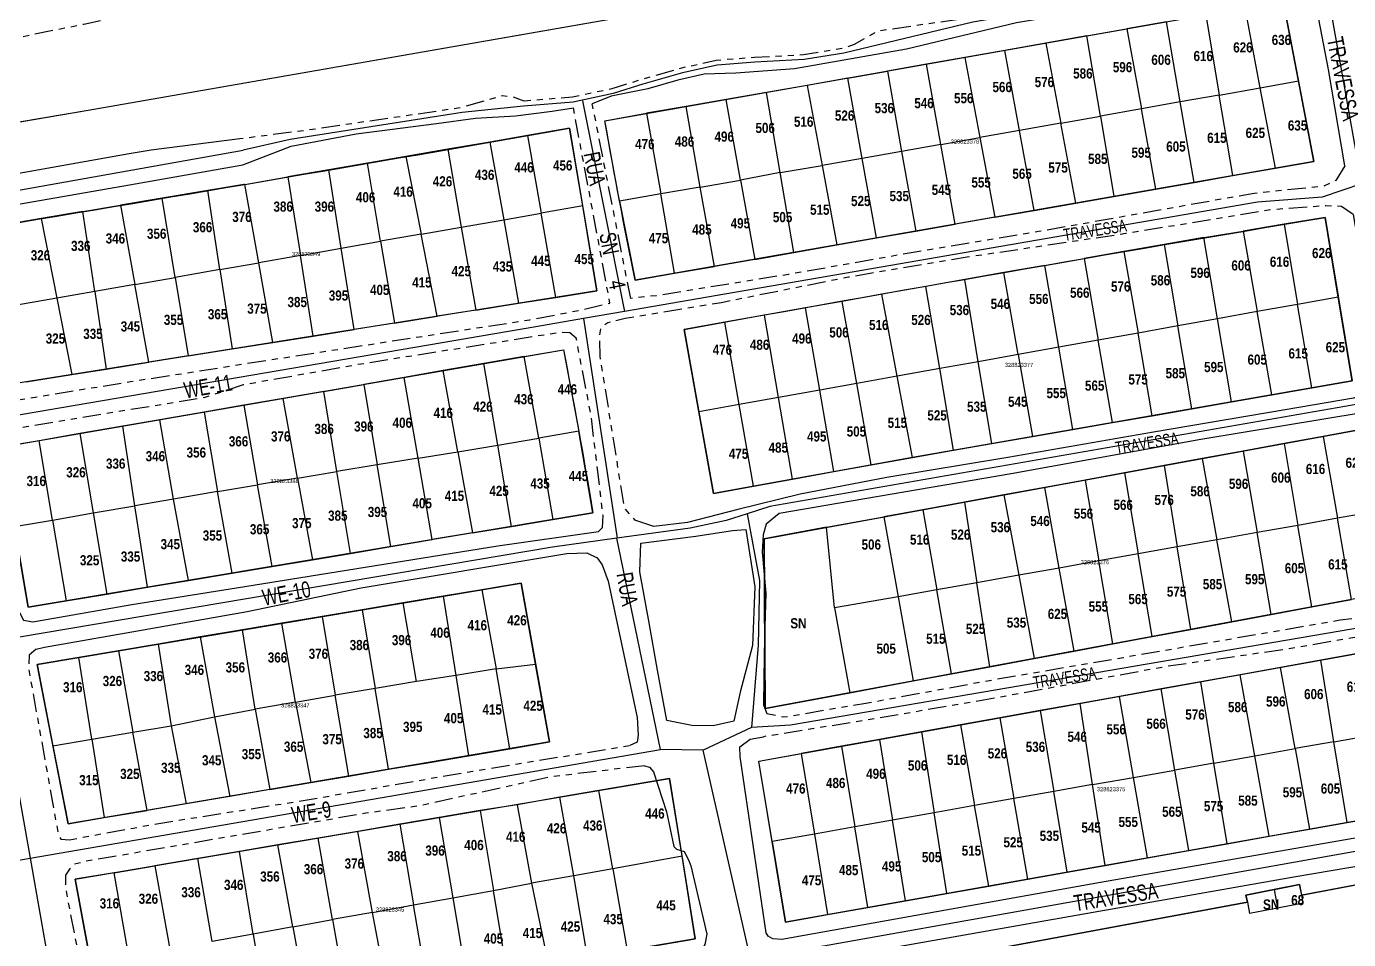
# Model space of a CAD drawing. Extents: x 205316 to 208372, y 4848714 to 4853250.
# Drawn here: x 205984.8 to 206310.3, y 4851728 to 4851953 of the extents above; entities that cross this region are included whole.
import ezdxf
from ezdxf.enums import TextEntityAlignment as Align

# ---------------------------------------------------------------- set-up
doc = ezdxf.new("R2010")
doc.units = 0
doc.header["$LTSCALE"] = 1.5
doc.header["$MEASUREMENT"] = 0
doc.linetypes.add('TRACO_25', pattern=[8, 3, -1, 1, -1, 1, -1])
for name, color, linetype in [('CD-MALHA-LOTES', 40, 'CONTINUOUS'), ('CD_TXT_QUADRA', 7, 'CONTINUOUS'), ('RU-QUADRAS', 6, 'CONTINUOUS'), ('SV-EIXO-RUA-N-PAV', 6, 'CONTINUOUS'), ('SV-EIXO-RUA-PAV', 20, 'CONTINUOUS'), ('SV-RUA-NAO-PAV-S-GUIA-C-GUIA', 7, 'CONTINUOUS'), ('SV-RUA-PAVIM-S-GUIA-C-GUIA', 7, 'CONTINUOUS'), ('SV-TXT-RUA-N-PAV-S-GUIA-C-GUIA', 7, 'CONTINUOUS'), ('SV-TXT-RUA-PAV-S-GUIA-C-GUIA', 7, 'CONTINUOUS'), ('Th_NmrPort', 7, 'CONTINUOUS')]:
    doc.layers.add(name, color=color, linetype=linetype)
doc.styles.add('ARIAL', font='arial.ttf')
doc.styles.add('ROMANS', font='arial.ttf', dxfattribs={"height": 0.2})
doc.styles.get("Standard").update_dxf_attribs({"font": 'swisscbo.ttf'})

msp = doc.modelspace()

# ---------------------------------------------------------------- linework, layer by layer
at = {"layer": 'CD-MALHA-LOTES', "linetype": 'Continuous'}
for p, q in [((206296.74, 4851984.16), (206000.03, 4851932.31)), ((206298.01, 4851939.57), (206294.23, 4851959.26)), ((206288.6, 4851937.9), (206284.9, 4851957.6)), ((206265.48, 4851954.15), (206255.74, 4851952.43)), ((206268.89, 4851934.4), (206265.48, 4851954.15)), ((206275.16, 4851955.87), (206278.5, 4851936.1)), ((206245.93, 4851950.68), (206235.77, 4851948.88)), ((206245.93, 4851950.68), (206255.74, 4851952.43)), ((206249.24, 4851930.91), (206245.93, 4851950.68)), ((206255.74, 4851952.43), (206259.32, 4851932.7)), ((206225.68, 4851947.09), (206215.85, 4851945.34)), ((206235.77, 4851948.88), (206225.68, 4851947.09)), ((206229.3, 4851927.37), (206225.68, 4851947.09)), ((206235.77, 4851948.88), (206239.47, 4851929.18)), ((206206.44, 4851943.67), (206196.8, 4851941.96)), ((206215.85, 4851945.34), (206206.44, 4851943.67)), ((206209.98, 4851923.94), (206206.44, 4851943.67)), ((206215.85, 4851945.34), (206219.56, 4851925.64)), ((206187.04, 4851940.22), (206177.06, 4851938.45)), ((206187.04, 4851940.22), (206196.8, 4851941.96)), ((206190.58, 4851920.5), (206187.04, 4851940.22)), ((206196.8, 4851941.96), (206200.29, 4851922.22)), ((206167.01, 4851936.76), (206157.14, 4851935.02)), ((206177.06, 4851938.45), (206167.01, 4851936.76)), ((206170.4, 4851917.03), (206167.01, 4851936.76)), ((206177.06, 4851938.45), (206180.72, 4851918.75)), ((206278.5, 4851936.1), (206288.6, 4851937.9)), ((206288.6, 4851937.9), (206298.01, 4851939.57)), ((206292.32, 4851918.1), (206288.6, 4851937.9)), ((206301.82, 4851919.76), (206298.01, 4851939.57)), ((206147.22, 4851933.26), (206137.5, 4851931.64)), ((206157.14, 4851935.02), (206147.22, 4851933.26)), ((206150.7, 4851913.39), (206147.22, 4851933.26)), ((206160.66, 4851915.14), (206157.14, 4851935.02)), ((206268.89, 4851934.4), (206259.32, 4851932.7)), ((206278.5, 4851936.1), (206268.89, 4851934.4)), ((206272.32, 4851914.59), (206268.89, 4851934.4)), ((206281.85, 4851916.26), (206278.5, 4851936.1)), ((206000.03, 4851932.31), (205796.26, 4851897.44)), ((206127.27, 4851929.74), (206137.5, 4851931.64)), ((206137.5, 4851931.64), (206141, 4851911.74)), ((206239.47, 4851929.18), (206249.24, 4851930.91)), ((206259.32, 4851932.7), (206249.24, 4851930.91)), ((206249.24, 4851930.91), (206252.55, 4851911.13)), ((206262.91, 4851912.94), (206259.32, 4851932.7)), ((206118.57, 4851927.92), (206108.23, 4851926.13)), ((206121.78, 4851908.8), (206118.57, 4851927.92)), ((206130.86, 4851909.99), (206127.27, 4851929.74)), ((206229.3, 4851927.37), (206219.56, 4851925.64)), ((206239.47, 4851929.18), (206229.3, 4851927.37)), ((206232.92, 4851907.69), (206229.3, 4851927.37)), ((206243.16, 4851909.48), (206239.47, 4851929.18)), ((206098.9, 4851924.52), (206088.56, 4851922.73)), ((206108.23, 4851926.13), (206098.9, 4851924.52)), ((206098.9, 4851924.52), (206102.33, 4851905.39)), ((206108.23, 4851926.13), (206111.54, 4851907.01)), ((206209.98, 4851923.94), (206200.29, 4851922.22)), ((206209.98, 4851923.94), (206219.56, 4851925.64)), ((206213.51, 4851904.29), (206209.98, 4851923.94)), ((206219.56, 4851925.64), (206223.27, 4851906)), ((206078.21, 4851920.94), (206068.77, 4851919.3)), ((206088.56, 4851922.73), (206078.21, 4851920.94)), ((206078.21, 4851920.94), (206081.99, 4851901.82)), ((206088.56, 4851922.73), (206091.89, 4851903.57)), ((206190.58, 4851920.5), (206180.72, 4851918.75)), ((206200.29, 4851922.22), (206190.58, 4851920.5)), ((206194.1, 4851900.89), (206190.58, 4851920.5)), ((206200.29, 4851922.22), (206203.76, 4851902.58)), ((206059.29, 4851917.67), (206049.17, 4851915.91)), ((206068.77, 4851919.3), (206059.29, 4851917.67)), ((206062.34, 4851898.37), (206059.29, 4851917.67)), ((206072.02, 4851900.07), (206068.77, 4851919.3)), ((206170.4, 4851917.03), (206160.66, 4851915.14)), ((206170.4, 4851917.03), (206180.72, 4851918.75)), ((206173.78, 4851897.3), (206170.4, 4851917.03)), ((206180.72, 4851918.75), (206184.36, 4851899.18)), ((206281.85, 4851916.26), (206292.32, 4851918.1)), ((206292.32, 4851918.1), (206301.82, 4851919.76)), ((206038.34, 4851914.04), (206029.47, 4851912.55)), ((206038.61, 4851914.09), (206038.34, 4851914.04)), ((206038.61, 4851914.09), (206049.17, 4851915.91)), ((206042.01, 4851894.79), (206038.61, 4851914.09)), ((206049.17, 4851915.91), (206052.27, 4851896.59)), ((206150.7, 4851913.39), (206160.66, 4851915.14)), ((206160.66, 4851915.14), (206164.19, 4851895.62)), ((206262.91, 4851912.94), (206272.32, 4851914.59)), ((206272.32, 4851914.59), (206281.85, 4851916.26)), ((206018.26, 4851910.66), (206007.99, 4851908.94)), ((206029.47, 4851912.55), (206018.26, 4851910.66)), ((206021.47, 4851891.17), (206018.26, 4851910.66)), ((206032.47, 4851893.11), (206029.47, 4851912.55)), ((206141, 4851911.74), (206130.86, 4851909.99)), ((206150.7, 4851913.39), (206141, 4851911.74)), ((206144.37, 4851892.18), (206141, 4851911.74)), ((206154.24, 4851893.88), (206150.7, 4851913.39)), ((206243.16, 4851909.48), (206252.55, 4851911.13)), ((206252.55, 4851911.13), (206262.91, 4851912.94)), ((205998.74, 4851907.38), (205988.42, 4851905.65)), ((205998.74, 4851907.38), (206007.99, 4851908.94)), ((206001.65, 4851887.68), (205998.74, 4851907.38)), ((206007.99, 4851908.94), (206011.51, 4851889.42)), ((206121.78, 4851908.8), (206111.54, 4851907.01)), ((206125.29, 4851887.87), (206121.78, 4851908.8)), ((206130.86, 4851909.99), (206134.68, 4851890.48)), ((206223.27, 4851906), (206232.92, 4851907.69)), ((206232.92, 4851907.69), (206243.16, 4851909.48)), ((205988.42, 4851905.65), (205979.02, 4851904.06)), ((205988.42, 4851905.65), (205992.31, 4851886.04)), ((206091.89, 4851903.57), (206102.33, 4851905.39)), ((206102.33, 4851905.39), (206111.54, 4851907.01)), ((206102.33, 4851905.39), (206106.01, 4851884.8)), ((206115.13, 4851886.25), (206111.54, 4851907.01)), ((206203.76, 4851902.58), (206213.51, 4851904.29)), ((206223.27, 4851906), (206213.51, 4851904.29)), ((206294.44, 4851904.25), (206284.41, 4851902.58)), ((206304.54, 4851905.93), (206294.44, 4851904.25)), ((206294.44, 4851904.25), (206297.78, 4851884.5)), ((206307.8, 4851886.3), (206304.54, 4851905.93)), ((206081.99, 4851901.82), (206072.02, 4851900.07)), ((206081.99, 4851901.82), (206091.89, 4851903.57)), ((206085.98, 4851881.6), (206081.99, 4851901.82)), ((206091.89, 4851903.57), (206095.44, 4851883.11)), ((206184.36, 4851899.18), (206194.1, 4851900.89)), ((206194.1, 4851900.89), (206203.76, 4851902.58)), ((206274.73, 4851900.96), (206264.96, 4851899.26)), ((206274.73, 4851900.96), (206284.41, 4851902.58)), ((206278.08, 4851880.97), (206274.73, 4851900.96)), ((206284.41, 4851902.58), (206287.87, 4851882.73)), ((206052.27, 4851896.59), (206062.34, 4851898.37)), ((206062.34, 4851898.37), (206072.02, 4851900.07)), ((206065.5, 4851878.34), (206062.34, 4851898.37)), ((206072.02, 4851900.07), (206075.41, 4851879.92)), ((206173.78, 4851897.3), (206184.36, 4851899.18)), ((206255.04, 4851897.54), (206245.22, 4851895.83)), ((206264.96, 4851899.26), (206255.04, 4851897.54)), ((206255.04, 4851897.54), (206258.51, 4851877.46)), ((206264.96, 4851899.26), (206268.3, 4851879.21)), ((206032.47, 4851893.11), (206042.01, 4851894.79)), ((206052.27, 4851896.59), (206042.01, 4851894.79)), ((206045.48, 4851875.14), (206042.01, 4851894.79)), ((206055.46, 4851876.73), (206052.27, 4851896.59)), ((206164.19, 4851895.62), (206154.24, 4851893.88)), ((206164.19, 4851895.62), (206173.78, 4851897.3)), ((206235.52, 4851894.14), (206245.22, 4851895.83)), ((206245.22, 4851895.83), (206248.71, 4851875.7)), ((206011.51, 4851889.42), (206021.47, 4851891.17)), ((206032.47, 4851893.11), (206021.47, 4851891.17)), ((206021.47, 4851891.17), (206024.65, 4851871.82)), ((206032.47, 4851893.11), (206035.48, 4851873.55)), ((206134.68, 4851890.48), (206144.37, 4851892.18)), ((206144.37, 4851892.18), (206154.24, 4851893.88)), ((206225.47, 4851892.35), (206215.83, 4851890.64)), ((206235.52, 4851894.14), (206225.47, 4851892.35)), ((206228.98, 4851872.16), (206225.47, 4851892.35)), ((206238.97, 4851873.95), (206235.52, 4851894.14)), ((206001.65, 4851887.68), (205992.31, 4851886.04)), ((206011.51, 4851889.42), (206001.65, 4851887.68)), ((206001.65, 4851887.68), (206004.47, 4851868.6)), ((206014.96, 4851870.28), (206011.51, 4851889.42)), ((206115.13, 4851886.25), (206125.29, 4851887.87)), ((206206.28, 4851888.94), (206195.44, 4851887.01)), ((206215.83, 4851890.64), (206206.28, 4851888.94)), ((206209.68, 4851868.7), (206206.28, 4851888.94)), ((206219.16, 4851870.4), (206215.83, 4851890.64)), ((205992.31, 4851886.04), (205981.96, 4851884.22)), ((205992.31, 4851886.04), (205996.04, 4851867.26)), ((206095.44, 4851883.11), (206106.01, 4851884.8)), ((206106.01, 4851884.8), (206115.13, 4851886.25)), ((206185.66, 4851885.27), (206176.61, 4851883.66)), ((206195.44, 4851887.01), (206185.66, 4851885.27)), ((206189.24, 4851865.03), (206185.66, 4851885.27)), ((206199.23, 4851866.82), (206195.44, 4851887.01)), ((206297.78, 4851884.5), (206287.87, 4851882.73)), ((206307.8, 4851886.3), (206297.78, 4851884.5)), ((206301.25, 4851863.92), (206297.78, 4851884.5)), ((206311.23, 4851865.66), (206307.8, 4851886.3)), ((206075.41, 4851879.92), (206085.98, 4851881.6)), ((206095.44, 4851883.11), (206085.98, 4851881.6)), ((206166.55, 4851881.87), (206156.76, 4851880.13)), ((206176.61, 4851883.66), (206166.55, 4851881.87)), ((206170.02, 4851861.58), (206166.55, 4851881.87)), ((206180.14, 4851863.4), (206176.61, 4851883.66)), ((206287.87, 4851882.73), (206278.08, 4851880.97)), ((206291.45, 4851862.22), (206287.87, 4851882.73)), ((206055.46, 4851876.73), (206065.5, 4851878.34)), ((206075.41, 4851879.92), (206065.5, 4851878.34)), ((206156.76, 4851880.13), (206146.76, 4851878.35)), ((206146.76, 4851878.35), (206150.37, 4851858.06)), ((206160.29, 4851859.84), (206156.76, 4851880.13)), ((206268.3, 4851879.21), (206258.51, 4851877.46)), ((206278.08, 4851880.97), (206268.3, 4851879.21)), ((206271.71, 4851858.79), (206268.3, 4851879.21)), ((206281.51, 4851860.49), (206278.08, 4851880.97)), ((206035.48, 4851873.55), (206045.48, 4851875.14)), ((206045.48, 4851875.14), (206055.46, 4851876.73)), ((206248.71, 4851875.7), (206238.97, 4851873.95)), ((206258.51, 4851877.46), (206248.71, 4851875.7)), ((206252.23, 4851855.4), (206248.71, 4851875.7)), ((206262.02, 4851857.1), (206258.51, 4851877.46)), ((206024.65, 4851871.82), (206014.96, 4851870.28)), ((206024.65, 4851871.82), (206035.48, 4851873.55)), ((206107.36, 4851871.68), (206097.48, 4851869.95)), ((206107.36, 4851871.68), (206117.04, 4851873.36)), ((206111.02, 4851851.56), (206107.36, 4851871.68)), ((206117.04, 4851873.36), (206120.81, 4851853.31)), ((206228.98, 4851872.16), (206219.16, 4851870.4)), ((206238.97, 4851873.95), (206228.98, 4851872.16)), ((206228.98, 4851872.16), (206232.5, 4851851.97)), ((206242.43, 4851853.69), (206238.97, 4851873.95)), ((205996.04, 4851867.26), (206004.47, 4851868.6)), ((206004.47, 4851868.6), (206014.96, 4851870.28)), ((206087.46, 4851868.2), (206077.81, 4851866.52)), ((206097.48, 4851869.95), (206087.46, 4851868.2)), ((206091.06, 4851848.23), (206087.46, 4851868.2)), ((206100.9, 4851849.82), (206097.48, 4851869.95)), ((206209.68, 4851868.7), (206199.23, 4851866.82)), ((206219.16, 4851870.4), (206209.68, 4851868.7)), ((206213.06, 4851848.59), (206209.68, 4851868.7)), ((206222.47, 4851850.22), (206219.16, 4851870.4)), ((205984.74, 4851865.46), (205996.04, 4851867.26)), ((206077.81, 4851866.52), (206067.86, 4851864.82)), ((206081.25, 4851846.66), (206077.81, 4851866.52)), ((206189.24, 4851865.03), (206180.14, 4851863.4)), ((206199.23, 4851866.82), (206189.24, 4851865.03)), ((206192.79, 4851844.98), (206189.24, 4851865.03)), ((206202.96, 4851846.83), (206199.23, 4851866.82)), ((206301.25, 4851863.92), (206311.23, 4851865.66)), ((206058.02, 4851863.09), (206048.03, 4851861.35)), ((206058.02, 4851863.09), (206067.86, 4851864.82)), ((206061.25, 4851843.33), (206058.02, 4851863.09)), ((206067.86, 4851864.82), (206071.17, 4851845.01)), ((206180.14, 4851863.4), (206170.02, 4851861.58)), ((206183.64, 4851843.33), (206180.14, 4851863.4)), ((206281.51, 4851860.49), (206291.45, 4851862.22)), ((206291.45, 4851862.22), (206301.25, 4851863.92)), ((206038.33, 4851859.67), (206028.58, 4851857.98)), ((206048.03, 4851861.35), (206038.33, 4851859.67)), ((206038.33, 4851859.67), (206041.75, 4851840.1)), ((206051.53, 4851841.74), (206048.03, 4851861.35)), ((206160.29, 4851859.84), (206150.37, 4851858.06)), ((206170.02, 4851861.58), (206160.29, 4851859.84)), ((206163.8, 4851839.73), (206160.29, 4851859.84)), ((206173.47, 4851841.48), (206170.02, 4851861.58)), ((206262.02, 4851857.1), (206271.71, 4851858.79)), ((206271.71, 4851858.79), (206281.51, 4851860.49)), ((206017.64, 4851856.09), (206008.55, 4851854.51)), ((206028.58, 4851857.98), (206017.64, 4851856.09)), ((206021.02, 4851836.55), (206017.64, 4851856.09)), ((206028.58, 4851857.98), (206031.89, 4851838.38)), ((206150.37, 4851858.06), (206153.95, 4851837.94)), ((206242.43, 4851853.69), (206252.23, 4851855.4)), ((206252.23, 4851855.4), (206262.02, 4851857.1)), ((205998.01, 4851852.68), (205987.93, 4851850.92)), ((206008.55, 4851854.51), (205998.01, 4851852.68)), ((205998.01, 4851852.68), (206001.28, 4851833.15)), ((206011.55, 4851834.89), (206008.55, 4851854.51)), ((206120.81, 4851853.31), (206111.02, 4851851.56)), ((206222.47, 4851850.22), (206232.5, 4851851.97)), ((206232.5, 4851851.97), (206242.43, 4851853.69)), ((206304.06, 4851852), (206294.47, 4851850.24)), ((206313.73, 4851853.77), (206304.06, 4851852)), ((206304.06, 4851852), (206307.57, 4851831.81)), ((205991.25, 4851831.32), (205987.93, 4851850.92)), ((206091.06, 4851848.23), (206100.9, 4851849.82)), ((206100.9, 4851849.82), (206111.02, 4851851.56)), ((206104.29, 4851829.83), (206100.9, 4851849.82)), ((206111.02, 4851851.56), (206114.42, 4851831.53)), ((206202.96, 4851846.83), (206213.06, 4851848.59)), ((206213.06, 4851848.59), (206222.47, 4851850.22)), ((206294.47, 4851850.24), (206284.4, 4851848.39)), ((206294.47, 4851850.24), (206297.86, 4851830.07)), ((206081.25, 4851846.66), (206071.17, 4851845.01)), ((206081.25, 4851846.66), (206091.06, 4851848.23)), ((206084.75, 4851826.56), (206081.25, 4851846.66)), ((206091.06, 4851848.23), (206094.65, 4851828.21)), ((206192.79, 4851844.98), (206202.96, 4851846.83)), ((206274.32, 4851846.54), (206264.9, 4851844.82)), ((206284.4, 4851848.39), (206274.32, 4851846.54)), ((206274.32, 4851846.54), (206277.93, 4851826.51)), ((206284.4, 4851848.39), (206287.83, 4851828.28)), ((206051.53, 4851841.74), (206061.25, 4851843.33)), ((206071.17, 4851845.01), (206061.25, 4851843.33)), ((206064.58, 4851823.18), (206061.25, 4851843.33)), ((206074.57, 4851824.85), (206071.17, 4851845.01)), ((206173.47, 4851841.48), (206183.64, 4851843.33)), ((206183.64, 4851843.33), (206192.79, 4851844.98)), ((206255.14, 4851843.03), (206245.46, 4851841.25)), ((206264.9, 4851844.82), (206255.14, 4851843.03)), ((206255.14, 4851843.03), (206258.53, 4851823.04)), ((206264.9, 4851844.82), (206268.17, 4851824.76)), ((206031.89, 4851838.38), (206041.75, 4851840.1)), ((206051.53, 4851841.74), (206041.75, 4851840.1)), ((206045.32, 4851819.96), (206041.75, 4851840.1)), ((206051.53, 4851841.74), (206055.24, 4851821.61)), ((206153.95, 4851837.94), (206163.8, 4851839.73)), ((206163.8, 4851839.73), (206173.47, 4851841.48)), ((206235.57, 4851839.44), (206225.48, 4851837.59)), ((206245.46, 4851841.25), (206235.57, 4851839.44)), ((206239.12, 4851819.57), (206235.57, 4851839.44)), ((206245.46, 4851841.25), (206248.83, 4851821.3)), ((206021.02, 4851836.55), (206011.55, 4851834.89)), ((206031.89, 4851838.38), (206021.02, 4851836.55)), ((206024.7, 4851816.51), (206021.02, 4851836.55)), ((206035.47, 4851818.31), (206031.89, 4851838.38)), ((206215.76, 4851835.81), (206205.49, 4851833.92)), ((206225.48, 4851837.59), (206215.76, 4851835.81)), ((206215.76, 4851835.81), (206218.82, 4851815.93)), ((206225.48, 4851837.59), (206229.13, 4851817.78)), ((205991.25, 4851831.32), (206001.28, 4851833.15)), ((206001.28, 4851833.15), (206011.55, 4851834.89)), ((206001.28, 4851833.15), (206004.6, 4851813.14)), ((206014.65, 4851814.82), (206011.55, 4851834.89)), ((206205.49, 4851833.92), (206195.94, 4851832.18)), ((206205.49, 4851833.92), (206208.96, 4851814.17)), ((206317.04, 4851833.5), (206307.57, 4851831.81)), ((205981.88, 4851829.78), (205991.25, 4851831.32)), ((205981.88, 4851829.78), (205985.25, 4851809.9)), ((205991.25, 4851831.32), (205994.62, 4851811.47)), ((206094.65, 4851828.21), (206104.29, 4851829.83)), ((206104.29, 4851829.83), (206114.42, 4851831.53)), ((206181.82, 4851829.59), (206166.46, 4851826.77)), ((206181.82, 4851829.59), (206195.94, 4851832.18)), ((206183.76, 4851809.72), (206181.82, 4851829.59)), ((206195.94, 4851832.18), (206199.44, 4851812.47)), ((206297.86, 4851830.07), (206287.83, 4851828.28)), ((206307.57, 4851831.81), (206297.86, 4851830.07)), ((206301.25, 4851809.98), (206297.86, 4851830.07)), ((206311.05, 4851811.81), (206307.57, 4851831.81)), ((206074.57, 4851824.85), (206084.75, 4851826.56)), ((206094.65, 4851828.21), (206084.75, 4851826.56)), ((206166.46, 4851826.77), (206166.71, 4851784.96)), ((206277.93, 4851826.51), (206268.17, 4851824.76)), ((206287.83, 4851828.28), (206277.93, 4851826.51)), ((206281.57, 4851806.32), (206277.93, 4851826.51)), ((206291.26, 4851808.13), (206287.83, 4851828.28)), ((206055.24, 4851821.61), (206064.58, 4851823.18)), ((206064.58, 4851823.18), (206074.57, 4851824.85)), ((206258.53, 4851823.04), (206248.83, 4851821.3)), ((206268.17, 4851824.76), (206258.53, 4851823.04)), ((206261.99, 4851802.68), (206258.53, 4851823.04)), ((206271.48, 4851804.45), (206268.17, 4851824.76)), ((206035.47, 4851818.31), (206045.32, 4851819.96)), ((206045.32, 4851819.96), (206055.24, 4851821.61)), ((206239.12, 4851819.57), (206229.13, 4851817.78)), ((206248.83, 4851821.3), (206239.12, 4851819.57)), ((206242.78, 4851799.11), (206239.12, 4851819.57)), ((206252.29, 4851800.88), (206248.83, 4851821.3)), ((206014.65, 4851814.82), (206024.7, 4851816.51)), ((206024.7, 4851816.51), (206035.47, 4851818.31)), ((206229.13, 4851817.78), (206218.82, 4851815.93)), ((206229.13, 4851817.78), (206232.91, 4851797.27)), ((205994.62, 4851811.47), (206004.6, 4851813.14)), ((206004.6, 4851813.14), (206014.65, 4851814.82)), ((206096.94, 4851814.23), (206087.44, 4851812.65)), ((206106.65, 4851815.86), (206096.94, 4851814.23)), ((206096.94, 4851814.23), (206100.47, 4851794.71)), ((206110.2, 4851795.87), (206106.65, 4851815.86)), ((206208.96, 4851814.17), (206199.44, 4851812.47)), ((206218.82, 4851815.93), (206208.96, 4851814.17)), ((206212.6, 4851793.5), (206208.96, 4851814.17)), ((206222, 4851795.24), (206218.82, 4851815.93)), ((205985.25, 4851809.9), (205994.62, 4851811.47)), ((206077.59, 4851811), (206067.51, 4851809.28)), ((206087.44, 4851812.65), (206077.59, 4851811)), ((206080.88, 4851791.59), (206077.59, 4851811)), ((206087.44, 4851812.65), (206090.56, 4851793.09)), ((206199.44, 4851812.47), (206183.76, 4851809.72)), ((206183.76, 4851809.72), (206187.52, 4851788.83)), ((206199.44, 4851812.47), (206203.12, 4851791.73)), ((206291.26, 4851808.13), (206301.25, 4851809.98)), ((206301.25, 4851809.98), (206311.05, 4851811.81)), ((206057.66, 4851807.62), (206047.74, 4851805.97)), ((206067.51, 4851809.28), (206057.66, 4851807.62)), ((206057.66, 4851807.62), (206060.84, 4851788.26)), ((206067.51, 4851809.28), (206070.66, 4851789.88)), ((206271.48, 4851804.45), (206281.57, 4851806.32)), ((206281.57, 4851806.32), (206291.26, 4851808.13)), ((206038.02, 4851804.32), (206027.61, 4851802.6)), ((206047.74, 4851805.97), (206038.02, 4851804.32)), ((206041.13, 4851784.77), (206038.02, 4851804.32)), ((206051.04, 4851786.51), (206047.74, 4851805.97)), ((206261.99, 4851802.68), (206271.48, 4851804.45)), ((206017.23, 4851800.83), (206007.46, 4851799.19)), ((206027.61, 4851802.6), (206017.23, 4851800.83)), ((206017.23, 4851800.83), (206020.45, 4851780.71)), ((206027.61, 4851802.6), (206031.16, 4851782.91)), ((206242.78, 4851799.11), (206252.29, 4851800.88)), ((206252.29, 4851800.88), (206261.99, 4851802.68)), ((205997.7, 4851797.54), (205987.44, 4851795.82)), ((206007.46, 4851799.19), (205997.7, 4851797.54)), ((206000.91, 4851777.41), (205997.7, 4851797.54)), ((206007.46, 4851799.19), (206011.06, 4851779.13)), ((206222, 4851795.24), (206232.91, 4851797.27)), ((206232.91, 4851797.27), (206242.78, 4851799.11)), ((206303.47, 4851796.85), (206293.6, 4851795.07)), ((206313.51, 4851798.65), (206303.47, 4851796.85)), ((206306.73, 4851776.75), (206303.47, 4851796.85)), ((205987.44, 4851795.82), (205991.34, 4851775.79)), ((206100.47, 4851794.71), (206090.56, 4851793.09)), ((206100.47, 4851794.71), (206110.2, 4851795.87)), ((206103.87, 4851775.04), (206100.47, 4851794.71)), ((206113.61, 4851776.7), (206110.2, 4851795.87)), ((206203.12, 4851791.73), (206212.6, 4851793.5)), ((206212.6, 4851793.5), (206222, 4851795.24)), ((206283.64, 4851793.28), (206273.94, 4851791.54)), ((206293.6, 4851795.07), (206283.64, 4851793.28)), ((206287.23, 4851773.29), (206283.64, 4851793.28)), ((206297.17, 4851775.06), (206293.6, 4851795.07)), ((206080.88, 4851791.59), (206070.66, 4851789.88)), ((206090.56, 4851793.09), (206080.88, 4851791.59)), ((206090.56, 4851793.09), (206093.67, 4851773.33)), ((206187.52, 4851788.83), (206203.12, 4851791.73)), ((206273.94, 4851791.54), (206264.22, 4851789.79)), ((206277.2, 4851771.51), (206273.94, 4851791.54)), ((206051.04, 4851786.51), (206060.84, 4851788.26)), ((206070.66, 4851789.88), (206060.84, 4851788.26)), ((206064.2, 4851768.29), (206060.84, 4851788.26)), ((206073.96, 4851769.97), (206070.66, 4851789.88)), ((206166.71, 4851784.96), (206187.52, 4851788.83)), ((206253.94, 4851787.95), (206244.22, 4851786.2)), ((206264.22, 4851789.79), (206253.94, 4851787.95)), ((206257.41, 4851767.99), (206253.94, 4851787.95)), ((206267.6, 4851769.8), (206264.22, 4851789.79)), ((206031.16, 4851782.91), (206041.13, 4851784.77)), ((206051.04, 4851786.51), (206041.13, 4851784.77)), ((206041.13, 4851784.77), (206044.78, 4851764.99)), ((206051.04, 4851786.51), (206054.87, 4851766.71)), ((206234.44, 4851784.44), (206224.45, 4851782.65)), ((206244.22, 4851786.2), (206234.44, 4851784.44)), ((206234.44, 4851784.44), (206237.76, 4851764.5)), ((206247.33, 4851766.2), (206244.22, 4851786.2)), ((206011.06, 4851779.13), (206020.45, 4851780.71)), ((206020.45, 4851780.71), (206031.16, 4851782.91)), ((206020.45, 4851780.71), (206024.15, 4851761.48)), ((206031.16, 4851782.91), (206034.91, 4851763.31)), ((206214.76, 4851780.91), (206205.16, 4851779.18)), ((206224.45, 4851782.65), (206214.76, 4851780.91)), ((206214.76, 4851780.91), (206218.26, 4851761.04)), ((206224.45, 4851782.65), (206227.89, 4851762.75)), ((205991.34, 4851775.79), (206000.91, 4851777.41)), ((206000.91, 4851777.41), (206011.06, 4851779.13)), ((206000.91, 4851777.41), (206004.01, 4851758.06)), ((206014.52, 4851759.85), (206011.06, 4851779.13)), ((206194.83, 4851777.33), (206185.51, 4851775.65)), ((206205.16, 4851779.18), (206194.83, 4851777.33)), ((206194.83, 4851777.33), (206198.03, 4851757.45)), ((206205.16, 4851779.18), (206208.3, 4851759.27)), ((206306.73, 4851776.75), (206316.79, 4851778.54)), ((205991.34, 4851775.79), (205995.09, 4851756.54)), ((206093.67, 4851773.33), (206103.87, 4851775.04)), ((206103.87, 4851775.04), (206113.61, 4851776.7)), ((206165.13, 4851771.99), (206175.54, 4851773.86)), ((206185.51, 4851775.65), (206175.54, 4851773.86)), ((206175.54, 4851773.86), (206178.81, 4851754.03)), ((206185.51, 4851775.65), (206188.75, 4851755.8)), ((206287.23, 4851773.29), (206297.17, 4851775.06)), ((206306.73, 4851776.75), (206297.17, 4851775.06)), ((206297.17, 4851775.06), (206300.72, 4851755.22)), ((206309.96, 4851756.86), (206306.73, 4851776.75)), ((206073.96, 4851769.97), (206084.03, 4851771.64)), ((206084.03, 4851771.64), (206093.67, 4851773.33)), ((206168.4, 4851752.19), (206165.13, 4851771.99)), ((206277.2, 4851771.51), (206267.6, 4851769.8)), ((206277.2, 4851771.51), (206287.23, 4851773.29)), ((206280.44, 4851751.62), (206277.2, 4851771.51)), ((206290.79, 4851753.46), (206287.23, 4851773.29)), ((206054.87, 4851766.71), (206064.2, 4851768.29)), ((206064.2, 4851768.29), (206073.96, 4851769.97)), ((206143.15, 4851767.71), (206125.76, 4851764.73)), ((206146.23, 4851748.55), (206143.15, 4851767.71)), ((206247.33, 4851766.2), (206257.41, 4851767.99)), ((206257.41, 4851767.99), (206267.6, 4851769.8)), ((206260.85, 4851748.15), (206257.41, 4851767.99)), ((206270.97, 4851749.94), (206267.6, 4851769.8)), ((206044.78, 4851764.99), (206034.91, 4851763.31)), ((206044.78, 4851764.99), (206054.87, 4851766.71)), ((206125.76, 4851764.73), (206116.16, 4851763.1)), ((206129.24, 4851745.44), (206125.76, 4851764.73)), ((206237.76, 4851764.5), (206227.89, 4851762.75)), ((206247.33, 4851766.2), (206237.76, 4851764.5)), ((206241.06, 4851744.63), (206237.76, 4851764.5)), ((206250.42, 4851746.3), (206247.33, 4851766.2)), ((206024.15, 4851761.48), (206014.52, 4851759.85)), ((206034.91, 4851763.31), (206024.15, 4851761.48)), ((206105.63, 4851761.25), (206096.54, 4851759.8)), ((206116.16, 4851763.1), (206105.63, 4851761.25)), ((206105.63, 4851761.25), (206109.18, 4851741.95)), ((206119.62, 4851743.72), (206116.16, 4851763.1)), ((206218.26, 4851761.04), (206208.3, 4851759.27)), ((206227.89, 4851762.75), (206218.26, 4851761.04)), ((206221.76, 4851741.21), (206218.26, 4851761.04)), ((206231.33, 4851742.91), (206227.89, 4851762.75)), ((205995.09, 4851756.54), (206004.01, 4851758.06)), ((206004.01, 4851758.06), (206014.52, 4851759.85)), ((206086.47, 4851758.09), (206076.77, 4851756.44)), ((206096.54, 4851759.8), (206086.47, 4851758.09)), ((206086.47, 4851758.09), (206089.83, 4851738.31)), ((206096.54, 4851759.8), (206099.8, 4851740.12)), ((206198.03, 4851757.45), (206188.75, 4851755.8)), ((206208.3, 4851759.27), (206198.03, 4851757.45)), ((206201.23, 4851737.56), (206198.03, 4851757.45)), ((206211.43, 4851739.37), (206208.3, 4851759.27)), ((206309.96, 4851756.86), (206320.04, 4851758.65)), ((206066.38, 4851754.68), (206056.67, 4851753.03)), ((206076.77, 4851756.44), (206066.38, 4851754.68)), ((206070.06, 4851734.72), (206066.38, 4851754.68)), ((206076.77, 4851756.44), (206080.14, 4851736.55)), ((206188.75, 4851755.8), (206178.81, 4851754.03)), ((206192.01, 4851735.93), (206188.75, 4851755.8)), ((206290.79, 4851753.46), (206300.72, 4851755.22)), ((206300.72, 4851755.22), (206309.96, 4851756.86)), ((206046.75, 4851751.34), (206037.3, 4851749.74)), ((206056.67, 4851753.03), (206046.75, 4851751.34)), ((206050.45, 4851731.16), (206046.75, 4851751.34)), ((206060.19, 4851732.93), (206056.67, 4851753.03)), ((206178.81, 4851754.03), (206168.4, 4851752.19)), ((206168.4, 4851752.19), (206171.69, 4851732.32)), ((206178.81, 4851754.03), (206182.09, 4851734.17)), ((206270.97, 4851749.94), (206280.44, 4851751.62)), ((206280.44, 4851751.62), (206290.79, 4851753.46)), ((206027, 4851747.99), (206016.43, 4851746.2)), ((206037.3, 4851749.74), (206027, 4851747.99)), ((206030.57, 4851727.55), (206027, 4851747.99)), ((206040.62, 4851729.37), (206037.3, 4851749.74)), ((206146.23, 4851748.55), (206129.24, 4851745.44)), ((206149.49, 4851728.22), (206146.23, 4851748.55)), ((206250.42, 4851746.3), (206260.85, 4851748.15)), ((206260.85, 4851748.15), (206270.97, 4851749.94)), ((206006.4, 4851744.49), (205996.83, 4851742.87)), ((206006.4, 4851744.49), (206016.43, 4851746.2)), ((206010.07, 4851723.83), (206006.4, 4851744.49)), ((206016.43, 4851746.2), (206020.14, 4851725.66)), ((206129.24, 4851745.44), (206119.62, 4851743.72)), ((206129.24, 4851745.44), (206132.73, 4851725.35)), ((206231.33, 4851742.91), (206241.06, 4851744.63)), ((206241.06, 4851744.63), (206250.42, 4851746.3)), ((206330.74, 4851745), (206298.79, 4851738.99)), ((205996.83, 4851742.87), (206000.68, 4851722.12)), ((206099.8, 4851740.12), (206109.18, 4851741.95)), ((206119.62, 4851743.72), (206109.18, 4851741.95)), ((206109.18, 4851741.95), (206113.25, 4851722.03)), ((206122.94, 4851723.68), (206119.62, 4851743.72)), ((206211.43, 4851739.37), (206221.76, 4851741.21)), ((206221.76, 4851741.21), (206231.33, 4851742.91)), ((206298.28, 4851741.59), (206292, 4851740.34)), ((206298.79, 4851738.99), (206298.28, 4851741.59)), ((206080.14, 4851736.55), (206089.83, 4851738.31)), ((206089.83, 4851738.31), (206099.8, 4851740.12)), ((206089.83, 4851738.31), (206093.18, 4851718.6)), ((206103.09, 4851720.29), (206099.8, 4851740.12)), ((206201.23, 4851737.56), (206211.43, 4851739.37)), ((206292, 4851740.34), (206285.07, 4851738.97)), ((206285.07, 4851738.97), (206285.42, 4851737.21)), ((206292, 4851740.34), (206292.82, 4851735.77)), ((206299.18, 4851736.99), (206298.79, 4851738.99)), ((206070.06, 4851734.72), (206060.19, 4851732.93)), ((206070.06, 4851734.72), (206080.14, 4851736.55)), ((206073.65, 4851715.26), (206070.06, 4851734.72)), ((206083.47, 4851716.94), (206080.14, 4851736.55)), ((206285.42, 4851737.21), (206174.65, 4851716.73)), ((206182.09, 4851734.17), (206192.01, 4851735.93)), ((206192.01, 4851735.93), (206201.23, 4851737.56)), ((206285.42, 4851737.21), (206285.98, 4851734.46)), ((206292.82, 4851735.77), (206285.98, 4851734.46)), ((206299.18, 4851736.99), (206292.82, 4851735.77)), ((206050.45, 4851731.16), (206060.19, 4851732.93)), ((206060.19, 4851732.93), (206063.58, 4851713.54)), ((206171.69, 4851732.32), (206182.09, 4851734.17)), ((206040.62, 4851729.37), (206030.57, 4851727.55)), ((206050.45, 4851731.16), (206040.62, 4851729.37)), ((206040.62, 4851729.37), (206043.75, 4851710.15)), ((206050.45, 4851731.16), (206053.98, 4851711.9)), ((206132.73, 4851725.35), (206149.49, 4851728.22))]:
    msp.add_line(p, q, dxfattribs=at)
at = {"layer": 'CD-MALHA-LOTES', "linetype": 'Continuous', "flags": 128}
for points in [[(206114.42, 4851831.53), (206124.29, 4851833.18), (206120.81, 4851853.31)], [(205987.93, 4851850.92), (205978.57, 4851849.31), (205981.88, 4851829.78)]]:
    msp.add_lwpolyline(points, dxfattribs=at)
at = {"layer": 'RU-QUADRAS', "linetype": 'Continuous'}
msp.add_lwpolyline([(206395.64, 4852001.44), (206000.03, 4851932.31), (205796.26, 4851897.44), (205744.21, 4851889.08), (205725.78, 4851728.77), (205683.19, 4851415.75), (205673.37, 4851344.58, 0.002857), (205653.28, 4851188.54, -0.001798)], format="xyb", dxfattribs=at)
for points in [[(206127.27, 4851929.74), (206294.23, 4851959.26), (206301.82, 4851919.76), (206134.68, 4851890.48, -0.006771)], [(205968.94, 4851902.37, 0.002355), (206118.57, 4851927.92), (206125.29, 4851887.87), (205975.98, 4851864.06)], [(206146.76, 4851878.35, -0.003422), (206304.54, 4851905.93), (206311.23, 4851865.66), (206202.96, 4851846.83), (206153.95, 4851837.94)], [(205978.57, 4851849.31), (206117.04, 4851873.36, -0.007338), (206124.29, 4851833.18), (205985.25, 4851809.9)]]:
    msp.add_lwpolyline(points, format="xyb", close=True, dxfattribs=at)
for points in [[(206166.46, 4851826.77), (206313.73, 4851853.77), (206320.31, 4851813.53), (206166.71, 4851784.96)], [(205987.44, 4851795.82), (206106.65, 4851815.86), (206113.61, 4851776.7), (205995.09, 4851756.54)], [(206165.13, 4851771.99), (206323.02, 4851800.36), (206329.6, 4851760.35), (206171.69, 4851732.32)], [(205996.83, 4851742.87), (206143.15, 4851767.71), (206149.49, 4851728.22), (206004.16, 4851703.39)]]:
    msp.add_lwpolyline(points, close=True, dxfattribs=at)
msp.add_lwpolyline([(206399.89, 4851392.52), (206229.72, 4851355.25), (206220.43, 4851415.79), (206190.06, 4851608.06), (206177.5, 4851696.79), (206173.08, 4851696.18), (206170.49, 4851713.53), (206174.99, 4851714.37), (206174.65, 4851716.73), (206285.42, 4851737.21), (206285.07, 4851738.97), (206298.28, 4851741.59), (206298.78, 4851738.99), (206330.74, 4851745)], dxfattribs=at)
at = {"layer": 'SV-EIXO-RUA-N-PAV', "flags": 128}
for points in [[(206955.48, 4852028.72), (206870.19, 4852013.81), (206859.43, 4852011.85), (206850.1, 4852010.15), (206801.88, 4852001.36), (206677.53, 4851979.27), (206507.86, 4851949.06), (206498.82, 4851947.53), (206495.84, 4851947.02), (206486.7, 4851945.47), (206319.83, 4851916.13), (206313.52, 4851914.22), (206303.86, 4851910.94), (206287.89, 4851909.74), (206132.09, 4851882.78), (206121.94, 4851881.02), (206110.24, 4851879), (205966.99, 4851854.49), (205951.55, 4851851.85), (205825.21, 4851830.07), (205796.34, 4851825.19)], [(206303.86, 4851968.82), (206284.79, 4851967.88), (206272.79, 4851965.25), (206243.81, 4851958.52), (206217.8, 4851954.02), (206186.04, 4851946.38), (206176.31, 4851944.83), (206164.18, 4851944.16), (206154.85, 4851943.44), (206146.38, 4851941.58), (206136.56, 4851938.79), (206129.25, 4851936.48), (206119.4, 4851934.37), (206107.17, 4851933.38), (206092.07, 4851931.81), (206049.77, 4851925.15), (206038.18, 4851922.51)], [(206121.77, 4851934.67), (206132.09, 4851882.78)], [(206955.71, 4851918.38), (206897.08, 4851908.32), (206887.66, 4851906.62), (206878.84, 4851905.02), (206868.91, 4851903.22), (206719.42, 4851876.13), (206695.8, 4851872.01), (206510.33, 4851840.06), (206473.11, 4851833.64), (206346.98, 4851811.89), (206331.94, 4851808.45), (206323.57, 4851806.62), (206172.98, 4851780.86), (206163.33, 4851780.28)], [(205957.54, 4851908.14), (205966.99, 4851854.49), (205976.22, 4851801.42), (205985.73, 4851748.08), (205990.5, 4851721.01), (205995.75, 4851695.39), (206006.71, 4851641.96), (206013.03, 4851611.11), (206016.4, 4851588.97), (206024.16, 4851537.94)], [(206121.94, 4851881.02), (206130.29, 4851826.9)], [(205796.3, 4851715.4), (205844.24, 4851723.67), (205985.73, 4851748.08), (206140.94, 4851774.86)]]:
    msp.add_lwpolyline(points, dxfattribs=at)
at = {"layer": 'SV-EIXO-RUA-PAV', "flags": 128}
for points in [[(206303.86, 4851968.82), (206313.52, 4851914.22), (206322.61, 4851861.73), (206331.94, 4851808.45), (206341.29, 4851755.03)], [(206686.35, 4851926.32), (206508.24, 4851894.7), (206462.75, 4851886.62), (206322.61, 4851861.73), (206309.38, 4851859.38), (206167.86, 4851834.74), (206162.29, 4851832.95), (206157.08, 4851831.27), (206148.22, 4851829.35), (206130.19, 4851826.89), (206114.33, 4851824.73), (205976.22, 4851801.42), (205834.97, 4851776.76), (205796.3, 4851770.11)], [(205957.54, 4851908.14), (206038.18, 4851922.51)], [(206162.29, 4851832.95), (206165.31, 4851816.5), (206164.99, 4851800.55), (206163.33, 4851780.28), (206151.43, 4851774.72)], [(206212.01, 4851415.7), (206204.99, 4851457.38), (206196.07, 4851510.34), (206187.05, 4851563.87), (206178.04, 4851617.34), (206172.48, 4851650.34), (206169.85, 4851670.9), (206164.19, 4851718.59), (206163.12, 4851723.31), (206151.43, 4851774.72), (206140.94, 4851774.86), (206130.19, 4851826.89)], [(206163.12, 4851723.31), (206334.57, 4851753.84), (206341.29, 4851755.03), (206475.35, 4851778.9), (206492.66, 4851781.94), (206515.23, 4851785.91), (206704.78, 4851819.2)]]:
    msp.add_lwpolyline(points, dxfattribs=at)
at = {"layer": 'SV-RUA-NAO-PAV-S-GUIA-C-GUIA', "linetype": 'TRACO_25', "flags": 128}
for points in [[(206296.62, 4851971.89), (206284.53, 4851969.45), (206271.68, 4851966.84), (206243.34, 4851960.38), (206217.6, 4851955.19), (206194.43, 4851951.84), (206188.62, 4851948.58), (206185.74, 4851947.54), (206176.18, 4851946.01), (206164.1, 4851945.35), (206154.68, 4851944.61), (206146.09, 4851942.73), (206136.21, 4851939.92), (206128.95, 4851937.63), (206119.23, 4851935.55), (206107.35, 4851934.59), (206104.76, 4851935.6), (206101.97, 4851935.9), (206091.82, 4851932.97), (206053.55, 4851927.36), (206037.39, 4851925.29)], [(205796.31, 4851931.88), (205808.56, 4851932.9), (205835.76, 4851935.55), (205856.81, 4851938.55), (205878.93, 4851939.53), (205898.85, 4851940.55), (205924.17, 4851944.78), (205948.24, 4851948.98), (205957.2, 4851949.13), (205966.84, 4851948.47), (205980.46, 4851949.84), (205998.98, 4851953.59), (206009.94, 4851955.95), (206027.48, 4851959.72), (206025.99, 4851967.16), (206009.89, 4851963.02), (206004.6, 4851961.66), (205985.43, 4851957.63), (205958.43, 4851954.62), (205883.35, 4851947.32), (205803.8, 4851938.89), (205796.31, 4851938.2)], [(206309.43, 4851918.66), (206307.18, 4851915.05), (206304.09, 4851913.6), (206287.08, 4851911.87), (206264.88, 4851907.91), (206233.99, 4851902.44), (206200.02, 4851896.76), (206172.41, 4851891.89), (206139.85, 4851886.65), (206133.59, 4851886), (206124.14, 4851933.97)], [(205966.33, 4851901.96), (205973.66, 4851862.26), (205974.04, 4851861.05), (205975.24, 4851860.08), (205977.23, 4851860.2), (205979.32, 4851860.45), (206010.45, 4851865.49), (206045.24, 4851870.93), (206108.73, 4851880.73), (206120.9, 4851883.06), (206128.5, 4851884.84), (206119.49, 4851932.96)], [(206311.48, 4851906.64), (206308.57, 4851908.64), (206304.75, 4851908.81), (206291.32, 4851907.84), (206255.53, 4851901.95), (206216.44, 4851896.14), (206187.25, 4851891.23), (206155.93, 4851884.93), (206132.2, 4851881.03), (206127.97, 4851880.01), (206126.21, 4851878.82), (206125.94, 4851876.95), (206126, 4851871.75), (206132, 4851834.31), (206134.6, 4851831.37)], [(206125.68, 4851828.53), (206126.66, 4851829.55), (206126.79, 4851832.5), (206123.84, 4851857.16), (206120.19, 4851876.17), (206118.58, 4851877.55), (206116.53, 4851877.64), (206066.3, 4851869.66), (206038.18, 4851864.67), (206028.77, 4851861.59), (206010.49, 4851858.57), (205984.85, 4851854.32), (205980.29, 4851853.74), (205977.43, 4851852.94), (205976.56, 4851851.75), (205975.98, 4851849.86), (205983.09, 4851808.64)], [(206166.3, 4851785.86), (206167.08, 4851783.71), (206171.32, 4851782.87), (206191.47, 4851786.25), (206223.84, 4851792.24), (206254.92, 4851797.56), (206308.26, 4851806.77), (206322.7, 4851808.69), (206325.04, 4851810.17), (206327.34, 4851813.74)], [(206329.19, 4851802.89), (206326.64, 4851804.51), (206324.51, 4851804.65), (206295.53, 4851799.61), (206265.72, 4851795.33), (206224.04, 4851787.64), (206194.03, 4851782.46), (206166.33, 4851778.01)], [(205987.26, 4851799.61), (205985.48, 4851798.13), (205985.38, 4851794.63), (205992.65, 4851754.01), (205993.28, 4851752.75), (205995.43, 4851752.61), (206011.08, 4851755.5), (206016.29, 4851756.47), (206052.98, 4851762.28), (206094.7, 4851769.53), (206133.42, 4851775.83)], [(206137, 4851770.85), (206114.31, 4851768.16), (206081.73, 4851761), (206068.43, 4851759.14), (206011.12, 4851749.3), (205999.55, 4851747.33), (205996.24, 4851746.49), (205994.45, 4851743.91), (205994.5, 4851740.41), (206001.85, 4851702.09), (206002.76, 4851700.63), (206005.04, 4851700.1), (206011.4, 4851700.97), (206017, 4851701.74), (206063.08, 4851709.68), (206085.74, 4851713.1), (206114.78, 4851718.64), (206146.04, 4851723.36), (206149.17, 4851724.34), (206151.15, 4851725.55)]]:
    msp.add_lwpolyline(points, dxfattribs=at)
at = {"layer": 'SV-RUA-PAVIM-S-GUIA-C-GUIA', "flags": 128}
for points in [[(206309.43, 4851918.66), (206305.38, 4851942.42), (206302.16, 4851959.05), (206301.91, 4851961.1), (206300.31, 4851962.88), (206297.58, 4851964.88), (206295.77, 4851965.7), (206293.42, 4851966.12), (206290.07, 4851966.15), (206284.37, 4851965.51), (206253.06, 4851958.02), (206228.61, 4851953.87), (206201.51, 4851947.39), (206173.95, 4851942.52), (206159.45, 4851941.5), (206151.72, 4851941.26), (206145.19, 4851939.78), (206137.82, 4851937.59), (206128.78, 4851935.8), (206124.14, 4851933.97)], [(205966.33, 4851901.96), (205966.58, 4851904.8), (205968.06, 4851906.16), (205970.29, 4851906.91), (205977.13, 4851908.26), (206010.18, 4851914), (206038.1, 4851918.9), (206050, 4851923.5), (206066.02, 4851926.56), (206085.78, 4851929.07), (206095.39, 4851930.4), (206105.27, 4851931), (206114.25, 4851932.13), (206119.49, 4851932.96)], [(206037.39, 4851925.29), (206015.52, 4851922.49), (206010.13, 4851921.62), (205964.02, 4851913.39)], [(206311.48, 4851906.64), (206318.27, 4851866.89), (206316.93, 4851864.08), (206315.9, 4851862.79), (206311.56, 4851861.39), (206294.69, 4851858.54), (206262.28, 4851853.03), (206226.43, 4851846.79), (206196.62, 4851841.89), (206175.32, 4851837.77), (206159.99, 4851833.95), (206147.59, 4851830.74), (206139.28, 4851829.83), (206134.6, 4851831.37)], [(206327.34, 4851813.74), (206320.17, 4851855.03), (206318.12, 4851857.19), (206316.78, 4851857.73), (206314.15, 4851857.92), (206273.96, 4851851.19), (206227.27, 4851842.81), (206187.87, 4851836), (206170.15, 4851833), (206166.95, 4851830.33), (206166.21, 4851827.76), (206165.94, 4851823.46), (206166.85, 4851813.34), (206166.5, 4851802.47), (206166.38, 4851792.41), (206166.3, 4851785.86)], [(205983.09, 4851808.64), (205984.11, 4851806.72), (205986.4, 4851806.33), (206010.77, 4851810.56), (206040.65, 4851815.33), (206100.88, 4851825.06), (206125.68, 4851828.53)], [(205987.26, 4851799.61), (205989.31, 4851800.07), (206010.81, 4851803.87), (206039.14, 4851808.88), (206067.2, 4851814.66), (206117.88, 4851823.14), (206122.76, 4851823.3), (206125.32, 4851822.08), (206126.58, 4851820.37), (206128.04, 4851816.36), (206135.21, 4851782.72), (206135.47, 4851778.41), (206135.15, 4851776.69), (206133.42, 4851775.83)], [(206329.19, 4851802.89), (206334.94, 4851769.21), (206335.38, 4851765.9), (206335.15, 4851762.63), (206334.76, 4851760.96), (206333.61, 4851758.44), (206331.75, 4851756.43), (206249.27, 4851742.08), (206170.8, 4851728.08), (206168.6, 4851728.17), (206167.45, 4851728.88), (206166.99, 4851729.71), (206160.56, 4851773.02), (206160.46, 4851775.48), (206162.97, 4851777.36), (206166.33, 4851778.01)], [(206137, 4851770.85), (206138.19, 4851770.46), (206139.21, 4851769.31), (206142.44, 4851759.51), (206144.19, 4851750.96), (206144.88, 4851750.26), (206146.75, 4851749.76), (206147.86, 4851747.66), (206148.37, 4851746.18), (206152.36, 4851729.39), (206151.84, 4851726.82), (206151.15, 4851725.55)], [(206328.78, 4851748.8), (206296.89, 4851743.38), (206178.04, 4851722.42), (206174.19, 4851721.9), (206171.88, 4851721.09), (206170.02, 4851719.26), (206168.73, 4851717.64), (206168.23, 4851715.79), (206168.14, 4851713.87), (206168.22, 4851711.82), (206173.45, 4851675.26)]]:
    msp.add_lwpolyline(points, dxfattribs=at)
msp.add_lwpolyline([(206136.07, 4851825.68), (206149.66, 4851827.43), (206158.67, 4851828.84), (206161.92, 4851829.04), (206164.12, 4851814.97), (206163.56, 4851800.44), (206160.53, 4851789.01), (206159.02, 4851781.86), (206153.92, 4851780.71), (206148.68, 4851780.74), (206142.52, 4851781.99), (206140.21, 4851794.36), (206138.17, 4851806.05), (206135.81, 4851818.65)], close=True, dxfattribs=at)

# ---------------------------------------------------------------- texts
at = {"layer": 'CD_TXT_QUADRA', "color": 7, "linetype": 'Continuous', "style": 'ROMANS'}
for s, p in [('328823378', (206215.88, 4851924.64)), ('328823349', (206053.69, 4851896.93)), ('328823377', (206229.21, 4851869.62)), ('328823348', (206048.36, 4851840.99)), ('328823376', (206247.87, 4851821.01)), ('328823347', (206051.02, 4851785.72)), ('328823375', (206251.87, 4851765.07)), ('328823345', (206074.35, 4851735.43))]:
    msp.add_text(s, height=1, dxfattribs=at).set_placement(p, align=Align.MIDDLE)
at = {"layer": 'SV-TXT-RUA-N-PAV-S-GUIA-C-GUIA', "style": 'ARIAL', "width": 0.7}
for s, height, rotation, p in [('RUA           SN      4', 4, 281, (206121.97, 4851921.65)), ('TRAVESSA', 3, 9, (206240.41, 4851900.1)), ('WE-11', 4, 10, (206024.01, 4851861.32)), ('TRAVESSA', 3, 9, (206232.94, 4851789.83)), ('WE-9', 4, 9, (206050.46, 4851756.7))]:
    msp.add_text(s, height=height, rotation=rotation, dxfattribs=at).set_placement(p)
at = {"layer": 'SV-TXT-RUA-PAV-S-GUIA-C-GUIA', "style": 'ARIAL', "width": 0.7}
for s, height, rotation, p in [('TRAVESSA', 4, 281, (206304.99, 4851949.97)), ('TRAVESSA', 3, 9, (206253.17, 4851847.65)), ('WE-10', 4, 11, (206043.36, 4851810.23)), ('RUA', 4, 280, (206130.08, 4851818.11)), ('TRAVESSA', 4, 9, (206243.04, 4851734.95))]:
    msp.add_text(s, height=height, rotation=rotation, dxfattribs=at).set_placement(p)
at = {"layer": 'Th_NmrPort', "color": 1}
for s, p in [('636', (206291.41, 4851949.68)), ('616', (206272.16, 4851945.71)), ('626', (206281.94, 4851947.84)), ('596', (206252.3, 4851942.96)), ('606', (206261.78, 4851944.79)), ('576', (206233.06, 4851939.3)), ('586', (206242.53, 4851941.43)), ('556', (206213.2, 4851935.33)), ('566', (206222.67, 4851938.07)), ('536', (206193.65, 4851932.89)), ('546', (206203.43, 4851934.11)), ('516', (206173.79, 4851929.53)), ('526', (206183.87, 4851931.05)), ('496', (206154.24, 4851925.86)), ('506', (206164.32, 4851928)), ('615', (206275.52, 4851925.56)), ('625', (206284.99, 4851926.78)), ('635', (206295.38, 4851928.61)), ('476', (206134.69, 4851924.03)), ('486', (206144.47, 4851924.64)), ('605', (206265.44, 4851923.42)), ('585', (206246.2, 4851920.37)), ('595', (206256.89, 4851921.9)), ('436', (206095.26, 4851916.45)), ('446', (206104.95, 4851918.29)), ('456', (206114.47, 4851918.76)), ('565', (206227.56, 4851916.71)), ('575', (206236.42, 4851918.23)), ('426', (206084.88, 4851914.84)), ('545', (206207.7, 4851912.74)), ('555', (206217.48, 4851914.57)), ('406', (206065.96, 4851910.92)), ('416', (206075.18, 4851912.3)), ('525', (206187.85, 4851909.99)), ('535', (206197.32, 4851911.21)), ('376', (206035.5, 4851906.08)), ('386', (206045.65, 4851908.61)), ('396', (206055.8, 4851908.61)), ('505', (206168.6, 4851906.02)), ('515', (206177.76, 4851907.85)), ('366', (206025.81, 4851903.54)), ('485', (206148.74, 4851902.97)), ('495', (206158.21, 4851904.5)), ('346', (206004.35, 4851900.77)), ('356', (206014.51, 4851901.93)), ('475', (206138.05, 4851900.83)), ('326', (205985.9, 4851896.62)), ('336', (205995.82, 4851898.93)), ('626', (206301.34, 4851897.17)), ('435', (206099.64, 4851893.86)), ('445', (206109.1, 4851895.24)), ('455', (206119.78, 4851895.7)), ('606', (206281.48, 4851894.12)), ('616', (206290.95, 4851895.03)), ('415', (206079.8, 4851889.94)), ('425', (206089.49, 4851892.71)), ('586', (206261.63, 4851890.45)), ('596', (206271.4, 4851892.29)), ('395', (206059.27, 4851886.71)), ('405', (206069.42, 4851888.09)), ('566', (206241.77, 4851887.4)), ('576', (206251.85, 4851888.93)), ('375', (206039.19, 4851883.48)), ('385', (206049.11, 4851885.1)), ('536', (206212.14, 4851883.13)), ('546', (206222.22, 4851884.65)), ('556', (206231.69, 4851885.87)), ('355', (206018.66, 4851880.72)), ('365', (206029.5, 4851882.1)), ('526', (206202.67, 4851880.69)), ('335', (205998.82, 4851877.26)), ('345', (206008.05, 4851879.1)), ('506', (206182.5, 4851877.63)), ('516', (206192.28, 4851879.46)), ('325', (205989.59, 4851876.11)), ('476', (206153.79, 4851873.36)), ('486', (206162.95, 4851874.58)), ('496', (206173.34, 4851876.11)), ('625', (206304.7, 4851873.97)), ('605', (206285.46, 4851870.92)), ('615', (206295.54, 4851872.44)), ('585', (206265.29, 4851867.56)), ('595', (206274.76, 4851869.09)), ('446', (206115.62, 4851863.6)), ('565', (206245.44, 4851864.51)), ('575', (206256.13, 4851866.03)), ('436', (206104.92, 4851861.16)), ('545', (206226.5, 4851860.54)), ('555', (206235.97, 4851862.67)), ('416', (206085.07, 4851857.8)), ('426', (206094.84, 4851859.33)), ('525', (206206.64, 4851857.18)), ('535', (206216.41, 4851859.32)), ('386', (206055.74, 4851853.84)), ('396', (206065.51, 4851854.45)), ('406', (206074.98, 4851855.36)), ('515', (206196.86, 4851855.35)), ('366', (206034.66, 4851850.78)), ('376', (206045.05, 4851852)), ('495', (206177.01, 4851851.99)), ('505', (206186.78, 4851853.21)), ('356', (206024.27, 4851848.04)), ('475', (206157.76, 4851847.72)), ('485', (206167.54, 4851849.24)), ('336', (206004.42, 4851845.29)), ('346', (206014.19, 4851847.12)), ('626', (206309.59, 4851845.5)), ('316', (205984.86, 4851841.01)), ('326', (205994.64, 4851843.15)), ('445', (206118.36, 4851842.24)), ('606', (206291.26, 4851841.84)), ('616', (206299.81, 4851843.97)), ('425', (206098.81, 4851838.57)), ('435', (206108.89, 4851840.4)), ('586', (206271.4, 4851838.48)), ('596', (206280.87, 4851840.31)), ('405', (206079.87, 4851835.52)), ('415', (206087.82, 4851837.35)), ('566', (206252.46, 4851835.12)), ('576', (206262.54, 4851836.34)), ('385', (206059.1, 4851832.47)), ('395', (206068.87, 4851833.38)), ('546', (206231.99, 4851831.15)), ('556', (206242.68, 4851832.98)), ('365', (206039.85, 4851829.11)), ('375', (206050.24, 4851830.64)), ('526', (206212.44, 4851827.79)), ('536', (206222.22, 4851829.63)), ('345', (206017.86, 4851825.45)), ('355', (206028.24, 4851827.58)), ('506', (206190.44, 4851825.35)), ('516', (206202.36, 4851826.57)), ('325', (205998, 4851821.48)), ('335', (206008.08, 4851822.39)), ('605', (206294.62, 4851819.55)), ('615', (206305.31, 4851820.47)), ('585', (206274.45, 4851815.58)), ('595', (206284.84, 4851816.81)), ('565', (206256.12, 4851811.92)), ('575', (206265.6, 4851813.75)), ('625', (206236.27, 4851808.26)), ('555', (206246.35, 4851810.09)), ('416', (206093.44, 4851805.47)), ('426', (206103.21, 4851806.69)), ('SN', (206172.89, 4851805.96)), ('535', (206226.19, 4851806.12)), ('396', (206074.8, 4851801.81)), ('406', (206084.27, 4851803.64)), ('515', (206206.33, 4851802.15)), ('525', (206216.11, 4851804.59)), ('386', (206064.42, 4851800.59)), ('505', (206194.11, 4851799.71)), ('366', (206044.25, 4851797.53)), ('376', (206054.33, 4851798.45)), ('336', (206013.7, 4851792.95)), ('346', (206023.79, 4851794.48)), ('356', (206033.87, 4851795.09)), ('316', (205993.85, 4851790.21)), ('326', (206003.62, 4851791.73)), ('616', (206309.89, 4851790.33)), ('425', (206107.18, 4851785.63)), ('596', (206290.02, 4851786.68)), ('606', (206299.38, 4851788.51)), ('405', (206087.63, 4851782.57)), ('415', (206097.1, 4851784.71)), ('576', (206270.14, 4851783.48)), ('586', (206280.65, 4851785.31)), ('395', (206077.55, 4851780.44)), ('556', (206250.73, 4851779.83)), ('566', (206260.55, 4851781.2)), ('375', (206057.7, 4851777.39)), ('385', (206067.78, 4851778.91)), ('546', (206241.14, 4851778.01)), ('355', (206037.84, 4851773.72)), ('365', (206048.22, 4851775.55)), ('526', (206221.5, 4851773.9)), ('536', (206230.86, 4851775.5)), ('335', (206017.98, 4851770.36)), ('345', (206028.06, 4851772.2)), ('506', (206201.85, 4851770.93)), ('516', (206211.45, 4851772.3)), ('315', (205997.82, 4851767.31)), ('325', (206007.9, 4851768.84)), ('486', (206181.68, 4851766.6)), ('496', (206191.58, 4851768.88)), ('476', (206171.86, 4851765.23)), ('595', (206294.13, 4851764.31)), ('605', (206303.49, 4851765.23)), ('565', (206264.43, 4851759.52)), ('575', (206274.71, 4851760.89)), ('585', (206283.16, 4851762.26)), ('446', (206137.17, 4851759.08)), ('555', (206253.7, 4851757.01)), ('416', (206102.91, 4851753.37)), ('426', (206112.96, 4851755.43)), ('436', (206121.87, 4851756.11)), ('535', (206234.29, 4851753.59)), ('545', (206244.56, 4851755.64)), ('396', (206083.04, 4851749.95)), ('406', (206092.63, 4851751.32)), ('515', (206215.1, 4851749.94)), ('525', (206225.38, 4851751.99)), ('376', (206063.17, 4851746.75)), ('386', (206073.68, 4851748.58)), ('505', (206205.28, 4851748.34)), ('356', (206042.39, 4851743.56)), ('366', (206053.12, 4851745.38)), ('485', (206184.88, 4851745.14)), ('495', (206195.46, 4851746.06)), ('346', (206033.48, 4851741.5)), ('475', (206175.74, 4851742.63)), ('316', (206002.87, 4851736.94)), ('326', (206012.47, 4851738.08)), ('336', (206022.97, 4851739.68)), ('SN', (206289.28, 4851736.67)), ('68', (206296.21, 4851737.75)), ('445', (206139.91, 4851736.48)), ('425', (206116.39, 4851731.23)), ('435', (206126.89, 4851733.06)), ('405', (206097.43, 4851728.27)), ('415', (206107.02, 4851729.64))]:
    msp.add_text(s, height=2.5, dxfattribs=at).set_placement(p, align=Align.MIDDLE_LEFT)

doc.saveas('drawing.dxf')
